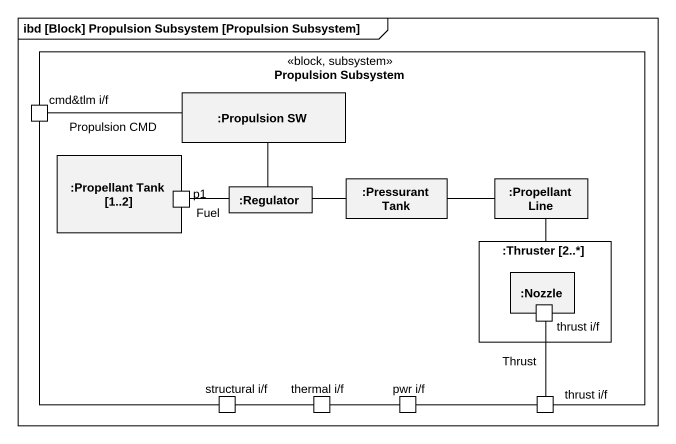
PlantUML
@startuml
mainframe ibd [Block] Propulsion Subsystem [Propulsion Subsystem]
rectangle "Propulsion Subsystem" as Propulsion_Subsystem <<block, subsystem>> {
  port "cmd&tlm i/f" as cmd_tlm_i_f
  rectangle ":Propulsion SW" as Propulsion_SW
  rectangle ":Propellant Tank [1..2]" as Propellant_Tank_1_2 {
    port p1
  }
  rectangle ":Regulator" as Regulator
  rectangle ":Pressurant Tank" as Pressurant_Tank
  rectangle ":Propellant Line" as Propellant_Line
  rectangle ":Thruster [2..*]" as Thruster_2 {
    rectangle ":Nozzle" as Nozzle {
      port "thrust i/f" as thrust_i_f
    }
  }
  port "structural i/f" as structural_i_f
  port "thermal i/f" as thermal_i_f
  port "pwr i/f" as pwr_i_f
  port "thrust i/f" as thrust_i_f_2
}
Propulsion_SW -left- cmd_tlm_i_f : Propulsion CMD
Propulsion_SW -- Regulator
p1 -right- Regulator : Fuel
Regulator -right- Pressurant_Tank
Pressurant_Tank -right- Propellant_Line
Propellant_Line -- Thruster_2
thrust_i_f -- thrust_i_f_2 : Thrust
@enduml
